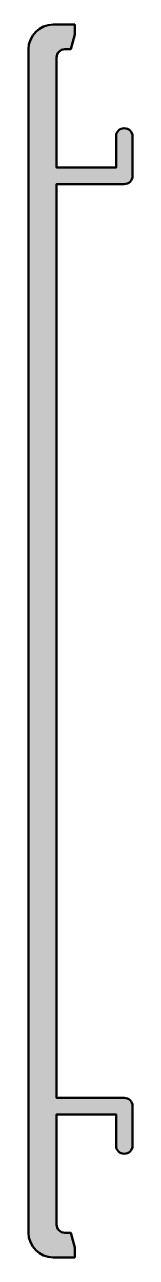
# Model space of a CAD drawing. Extents: x -3 to 3.3, y 0 to 75.
import ezdxf

# ---------------------------------------------------------------- set-up
doc = ezdxf.new("R2010")
doc.units = 0
doc.layers.add('0S-Alu contour', color=7, linetype='Continuous', lineweight=50)
doc.layers.add('0S-Alu hatch', color=252, linetype='Continuous', lineweight=25)

# ---------------------------------------------------------------- blocks, each defined once
blk = doc.blocks.new('153920__32FD88CD_EE3E_4996_A647_7DEC67490A7F_')
at = {"layer": '0S-Alu hatch'}
h = blk.add_hatch(color=256, dxfattribs=at)
edge = h.paths.add_edge_path()
edge.add_line((2.8, 65.3), (-1.3, 65.3))
edge.add_line((-1.3, 65.3), (-1.3, 9.7))
edge.add_line((-1.3, 9.7), (2.8, 9.7))
edge.add_ellipse((2.8, 9.2), major_axis=(-0.5, 0), ratio=1, start_angle=180, end_angle=270, ccw=False)
edge.add_line((3.3, 9.2), (3.3, 6.8))
edge.add_ellipse((2.8, 6.8), major_axis=(-0.5, 0), ratio=1, start_angle=0, end_angle=180, ccw=False)
edge.add_line((2.3, 6.8), (2.3, 8.7))
edge.add_line((2.3, 8.7), (-1.3, 8.7))
edge.add_line((-1.3, 8.7), (-1.3, 2))
edge.add_arc((-0.8, 2), 0.5, 180, 270)
edge.add_line((-0.8, 1.5), (-0.441, 1.5))
edge.add_line((-0.441, 1.5), (-0.2, 0.6))
edge.add_line((-0.2, 0.6), (-0.2, 0))
edge.add_line((-0.2, 0), (-1.5, 0))
edge.add_ellipse((-1.5, 1.5), major_axis=(-1.5, 0), ratio=1, start_angle=0, end_angle=90, ccw=False)
edge.add_line((-3, 1.5), (-3, 73.5))
edge.add_ellipse((-1.5, 73.5), major_axis=(-1.5, 0), ratio=1, start_angle=270, end_angle=360, ccw=False)
edge.add_line((-1.5, 75), (-0.2, 75))
edge.add_line((-0.2, 75), (-0.2, 74.4))
edge.add_line((-0.2, 74.4), (-0.441, 73.5))
edge.add_line((-0.441, 73.5), (-0.8, 73.5))
edge.add_arc((-0.8, 73), 0.5, 90, 180)
edge.add_line((-1.3, 73), (-1.3, 66.3))
edge.add_line((-1.3, 66.3), (2.3, 66.3))
edge.add_line((2.3, 66.3), (2.3, 68.2))
edge.add_ellipse((2.8, 68.2), major_axis=(-0.5, 0), ratio=1, start_angle=180, end_angle=360, ccw=False)
edge.add_line((3.3, 68.2), (3.3, 65.8))
edge.add_ellipse((2.8, 65.8), major_axis=(-0.5, 0), ratio=1, start_angle=90, end_angle=180, ccw=False)
at = {"layer": '0S-Alu contour', "color": 7}
for points in [[(-1.5, 75), (-0.2, 75), (-0.2, 74.4), (-0.441, 73.5), (-0.8, 73.5)], [(-3, 1.5), (-3, 73.5)], [(-1.3, 73), (-1.3, 66.3), (2.3, 66.3), (2.3, 68.2)], [(3.3, 68.2), (3.3, 65.8)], [(2.8, 65.3), (-1.3, 65.3), (-1.3, 9.7), (2.8, 9.7)], [(3.3, 9.2), (3.3, 6.8)], [(2.3, 6.8), (2.3, 8.7), (-1.3, 8.7), (-1.3, 2)], [(-0.8, 1.5), (-0.441, 1.5), (-0.2, 0.6), (-0.2, 0), (-1.5, 0)]]:
    blk.add_lwpolyline(points, dxfattribs=at)
at = {"layer": '0S-Alu contour', "color": 7, "extrusion": (0, 0, -1)}
for centre, radius, start, end in [((1.5, 73.5), 1.5, 0, 90), ((-2.8, 68.2), 0.5, 0, 180), ((-2.8, 65.8), 0.5, 180, 270), ((-2.8, 9.2), 0.5, 90, 180), ((-2.8, 6.8), 0.5, 180, 0), ((1.5, 1.5), 1.5, 270, 0)]:
    blk.add_arc(centre, radius, start, end, dxfattribs=at)
at = {"layer": '0S-Alu contour', "color": 7}
for centre, start, end in [((-0.8, 73), 90, 180), ((-0.8, 2), 180, 270)]:
    blk.add_arc(centre, 0.5, start, end, dxfattribs=at)
blk = doc.blocks.new('153920__86FC72CB_06E0_4D66_8E2D_8A113AA15517_')
at = {"layer": '0S-Alu contour', "color": 7}
blk.add_blockref('153920__32FD88CD_EE3E_4996_A647_7DEC67490A7F_', (0, 0), dxfattribs=at)

msp = doc.modelspace()

# ---------------------------------------------------------------- block references
at = {"layer": '0S-Alu contour', "color": 7}
msp.add_blockref('153920__86FC72CB_06E0_4D66_8E2D_8A113AA15517_', (0, 0), dxfattribs=at)

doc.saveas('drawing.dxf')
